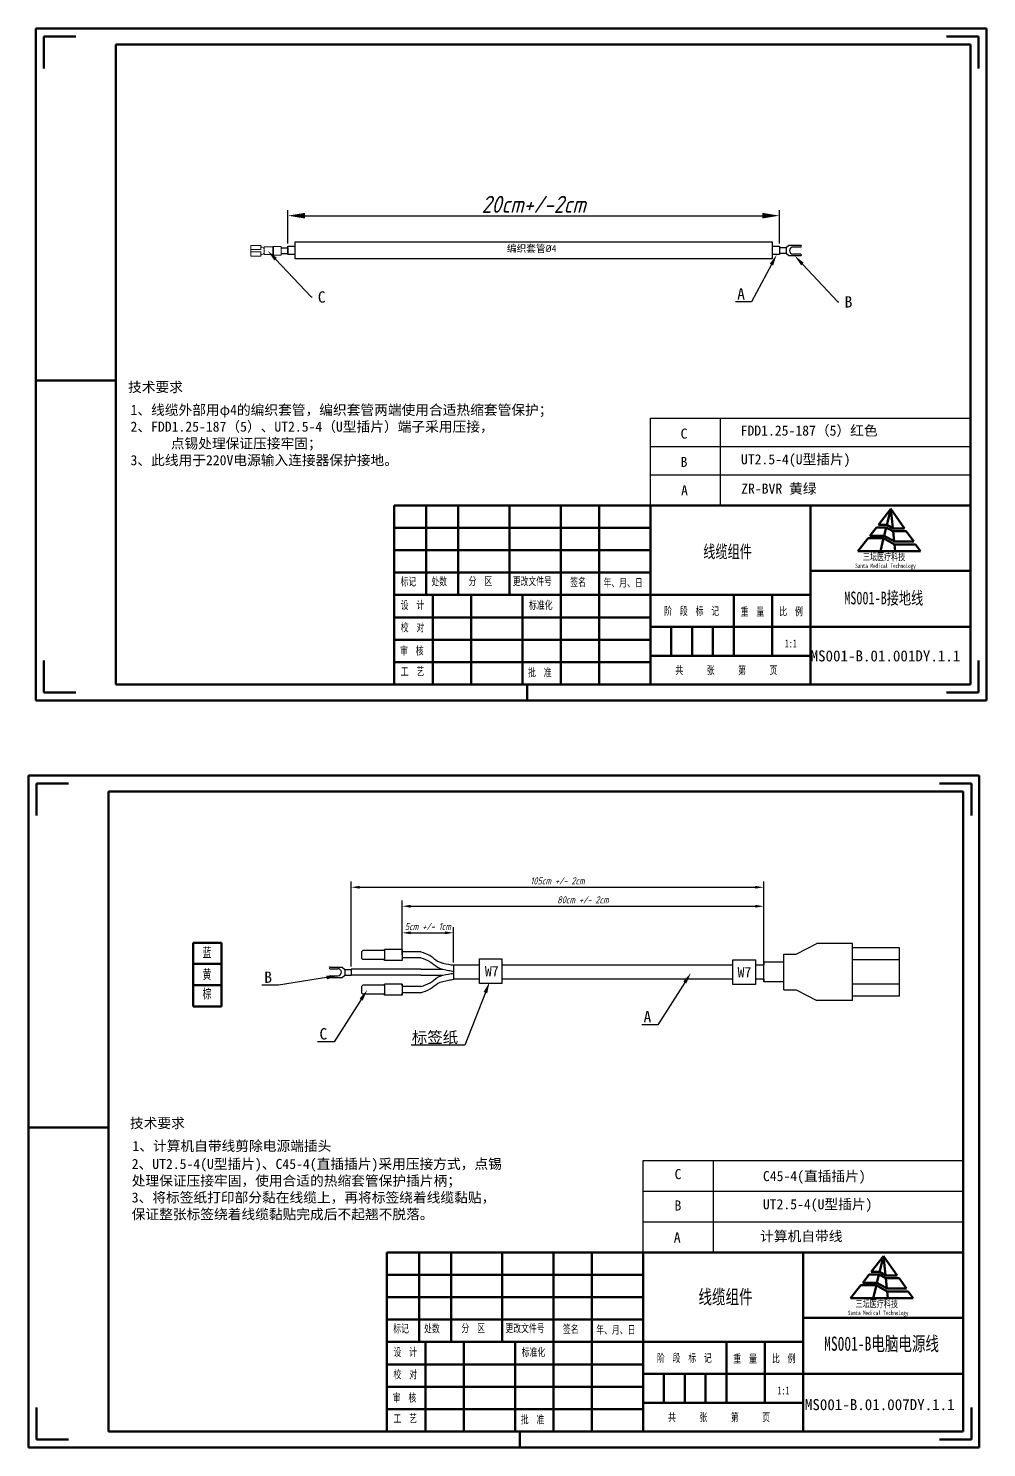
# Model space of a CAD drawing. Header units: millimetres. Extents: x 15931 to 18096, y 1463 to 3040.
# Drawn here: x 15939 to 16277, y 2539 to 3040 of the extents above; entities that cross this region are included whole.
import ezdxf
from ezdxf import colors
from ezdxf.entities.mleader import LeaderData, LeaderLine
from ezdxf.enums import TextEntityAlignment as Align
from ezdxf.math import Vec2, Vec3

# ---------------------------------------------------------------- set-up
doc = ezdxf.new("R2010")
doc.units = ezdxf.units.MM
doc.layers.add('6文字层', color=3, linetype='Continuous')
doc.layers.add('dim', color=82, linetype='Continuous', lineweight=9)
doc.layers.add('总内框线', color=7, linetype='Continuous', lineweight=50)
doc.styles.add('GB', font='gbeitc.shx', dxfattribs={"bigfont": 'gbcbig.shx'})
doc.styles.add('SLDTEXTSTYLE1', font='TXT', dxfattribs={"width": 0.7})
doc.styles.get("Standard").update_dxf_attribs({"font": 'simfang.ttf'})
doc.styles.add('TXT08', font='txt.shx', dxfattribs={"width": 0.8, "bigfont": 'gbcbig.shx'})
doc.dimstyles.new('GB', dxfattribs={"dimtxt": 2.5, "dimasz": 3, "dimexe": 2, "dimexo": 1, "dimgap": 1, "dimtad": 1, "dimtoh": 1, "dimdsep": 46, "dimtxsty": 'GB', "dimcen": 2.5, "dimclrd": 1, "dimclre": 3, "dimclrt": 6, "dimadec": 0, "dimazin": 0, "dimtfac": 1, "dimtmove": 0, "dimatfit": 3, "dimfxl": 4, "dimarcsym": 0})

# ---------------------------------------------------------------- blocks, each defined once
blk = doc.blocks.new('*D329')
at = {"layer": '6文字层', "color": 3, "lineweight": -2, "transparency": 16777216}
for p, q in [((16030.59, 2964.02), (16030.59, 2975.82)), ((16204.08, 2964.02), (16204.08, 2975.82))]:
    blk.add_line(p, q, dxfattribs=at)
at = {"layer": '6文字层', "color": 1, "lineweight": -2, "transparency": 16777216}
blk.add_line((16036.59, 2973.82), (16198.08, 2973.82), dxfattribs=at)
at = {"layer": '6文字层', "color": 1, "transparency": 16777216}
for points in [[(16036.59, 2974.82), (16036.59, 2972.82), (16030.59, 2973.82)], [(16198.08, 2974.82), (16198.08, 2972.82), (16204.08, 2973.82)]]:
    blk.add_solid(points, dxfattribs=at)
at = {"layer": 'Defpoints', "color": 0, "transparency": 16777216}
for p in [(16204.08, 2973.82), (16030.59, 2963.02), (16204.08, 2963.02)]:
    blk.add_point(p, dxfattribs=at)
at = {"layer": '6文字层', "color": 6, "transparency": 16777216, "insert": (16117.34, 2977.82), "char_height": 6, "attachment_point": 5, "style": 'GB'}
blk.add_mtext('20cm+/-2cm', dxfattribs=at)
blk = doc.blocks.new('*D348')
at = {"color": 3, "lineweight": -2, "transparency": 16777216}
for p, q in [((16070.86, 2714.89), (16070.86, 2722.58)), ((16089.06, 2710.15), (16089.06, 2722.58))]:
    blk.add_line(p, q, dxfattribs=at)
at = {"color": 1, "lineweight": -2, "transparency": 16777216}
blk.add_line((16073.86, 2720.58), (16086.06, 2720.58), dxfattribs=at)
at = {"color": 1, "transparency": 16777216}
for points in [[(16073.86, 2721.08), (16073.86, 2720.08), (16070.86, 2720.58)], [(16086.06, 2721.08), (16086.06, 2720.08), (16089.06, 2720.58)]]:
    blk.add_solid(points, dxfattribs=at)
at = {"layer": 'Defpoints', "color": 0, "transparency": 16777216}
for p in [(16089.06, 2720.58), (16070.86, 2713.89), (16089.06, 2709.15)]:
    blk.add_point(p, dxfattribs=at)
at = {"color": 6, "transparency": 16777216, "insert": (16079.96, 2722.83), "char_height": 2.5, "attachment_point": 5, "style": 'GB'}
blk.add_mtext('5cm +/- 1cm', dxfattribs=at)
blk = doc.blocks.new('*D347')
at = {"color": 3, "lineweight": -2, "transparency": 16777216}
for p, q in [((16070.86, 2712.73), (16070.86, 2731.96)), ((16198.57, 2710.15), (16198.57, 2731.96))]:
    blk.add_line(p, q, dxfattribs=at)
at = {"color": 1, "lineweight": -2, "transparency": 16777216}
blk.add_line((16073.86, 2729.96), (16195.57, 2729.96), dxfattribs=at)
at = {"color": 1, "transparency": 16777216}
for points in [[(16073.86, 2730.46), (16073.86, 2729.46), (16070.86, 2729.96)], [(16195.57, 2730.46), (16195.57, 2729.46), (16198.57, 2729.96)]]:
    blk.add_solid(points, dxfattribs=at)
at = {"layer": 'Defpoints', "color": 0, "transparency": 16777216}
for p in [(16198.57, 2729.96), (16070.86, 2711.73), (16198.57, 2709.15)]:
    blk.add_point(p, dxfattribs=at)
at = {"color": 6, "transparency": 16777216, "insert": (16134.71, 2732.21), "char_height": 2.5, "attachment_point": 5, "style": 'GB'}
blk.add_mtext('80cm +/- 2cm', dxfattribs=at)
blk = doc.blocks.new('*D436')
at = {"color": 3, "lineweight": -2, "transparency": 16777216}
for p, q in [((16052.9, 2708.73), (16052.9, 2738.66)), ((16198.57, 2710.24), (16198.57, 2738.66))]:
    blk.add_line(p, q, dxfattribs=at)
at = {"color": 1, "lineweight": -2, "transparency": 16777216}
blk.add_line((16055.9, 2736.66), (16195.57, 2736.66), dxfattribs=at)
at = {"color": 1, "transparency": 16777216}
for points in [[(16055.9, 2737.16), (16055.9, 2736.16), (16052.9, 2736.66)], [(16195.57, 2737.16), (16195.57, 2736.16), (16198.57, 2736.66)]]:
    blk.add_solid(points, dxfattribs=at)
at = {"layer": 'Defpoints', "color": 0, "transparency": 16777216}
for p in [(16198.57, 2736.66), (16052.9, 2707.73), (16198.57, 2709.24)]:
    blk.add_point(p, dxfattribs=at)
at = {"color": 6, "transparency": 16777216, "insert": (16125.74, 2738.91), "char_height": 2.5, "attachment_point": 5, "style": 'GB'}
blk.add_mtext('105cm +/- 2cm', dxfattribs=at)

msp = doc.modelspace()

# ---------------------------------------------------------------- linework, layer by layer
for p, q in [((16158.548, 3034.303), (16271.583, 3034.303)), ((16028.239, 2962.491), (16030.519, 2962.491)), ((16030.519, 2962.491), (16030.519, 2960.49)), ((16030.519, 2962.085), (16030.587, 2960.993)), ((16204.152, 2962.085), (16204.085, 2960.993)), ((16206.433, 2962.491), (16204.152, 2962.491)), ((16204.152, 2962.491), (16204.152, 2960.49)), ((16207.355, 2963.328), (16206.433, 2962.491)), ((16206.433, 2962.491), (16206.433, 2960.49)), ((16211.615, 2963.328), (16207.355, 2963.328)), ((16211.615, 2962.749), (16208.875, 2962.749)), ((16028.239, 2960.49), (16030.519, 2960.49)), ((16206.433, 2960.49), (16204.152, 2960.49)), ((16207.355, 2959.654), (16206.433, 2960.49)), ((16211.615, 2959.654), (16207.355, 2959.654)), ((16211.615, 2960.233), (16208.875, 2960.233)), ((16158.548, 2902.36), (16271.627, 2902.36)), ((16158.548, 2892.36), (16158.548, 2902.36)), ((16183.346, 2892.36), (16183.346, 2902.36)), ((16158.548, 2871.532), (16158.548, 2892.36)), ((16158.548, 2892.36), (16271.627, 2892.36)), ((16158.548, 2882.36), (16158.548, 2892.36)), ((16158.548, 2892.36), (16271.627, 2892.36)), ((16183.346, 2871.532), (16183.346, 2892.36)), ((16183.346, 2882.36), (16183.346, 2892.36)), ((16158.548, 2882.36), (16271.627, 2882.36)), ((16210.051, 2713.036), (16217.297, 2716.851)), ((16229.865, 2716.851), (16217.297, 2716.851)), ((16229.865, 2696.627), (16229.865, 2716.851)), ((16057.002, 2714.333), (16056.509, 2713.84)), ((16056.509, 2713.84), (16056.509, 2711.604)), ((16056.509, 2711.604), (16057.002, 2711.111)), ((16064.669, 2714.333), (16057.002, 2714.333)), ((16070.859, 2714.655), (16064.669, 2714.655)), ((16064.669, 2714.655), (16064.669, 2710.79)), ((16064.669, 2714.655), (16064.669, 2710.79)), ((16064.669, 2714.333), (16064.669, 2714.655)), ((16070.859, 2714.655), (16070.859, 2710.79)), ((16077.445, 2713.888), (16070.859, 2713.888)), ((16077.445, 2711.727), (16070.859, 2711.727)), ((16205.593, 2700.442), (16205.593, 2713.036)), ((16205.593, 2713.036), (16210.051, 2713.036)), ((16229.865, 2698.171), (16229.865, 2715.307)), ((16246.442, 2715.307), (16229.865, 2715.307)), ((16246.442, 2698.171), (16246.442, 2715.307)), ((16246.442, 2706.739), (16246.442, 2715.307)), ((16045.439, 2708.489), (16049.7, 2708.489)), ((16045.439, 2707.91), (16048.179, 2707.91)), ((16049.7, 2708.489), (16050.622, 2707.653)), ((16050.622, 2707.653), (16050.622, 2705.652)), ((16050.622, 2707.653), (16052.902, 2707.653)), ((16077.445, 2707.733), (16052.902, 2707.733)), ((16052.902, 2707.733), (16052.902, 2705.572)), ((16052.902, 2707.733), (16052.902, 2705.572)), ((16052.902, 2707.733), (16052.902, 2705.572)), ((16052.902, 2707.653), (16052.902, 2705.652)), ((16064.669, 2711.111), (16057.002, 2711.111)), ((16064.669, 2710.79), (16064.669, 2711.111)), ((16070.859, 2710.79), (16064.669, 2710.79)), ((16077.445, 2707.733), (16085.273, 2707.733)), ((16098.206, 2709.149), (16089.055, 2709.149)), ((16089.055, 2709.149), (16089.055, 2704.155)), ((16089.055, 2708.077), (16089.055, 2705.227)), ((16113.617, 2709.149), (16106.141, 2709.149)), ((16187.678, 2709.149), (16113.617, 2709.149)), ((16198.569, 2709.149), (16195.612, 2709.149)), ((16205.593, 2710.243), (16198.569, 2710.243)), ((16198.569, 2703.235), (16198.569, 2710.243)), ((16198.569, 2710.243), (16198.569, 2709.236)), ((16205.593, 2703.235), (16205.593, 2710.243)), ((16246.442, 2711.023), (16229.865, 2711.023)), ((16246.442, 2698.171), (16246.442, 2706.739)), ((16045.439, 2705.394), (16048.179, 2705.394)), ((16045.439, 2704.815), (16049.7, 2704.815)), ((16049.7, 2704.815), (16050.622, 2705.652)), ((16050.622, 2705.652), (16052.902, 2705.652)), ((16077.445, 2705.572), (16052.902, 2705.572)), ((16057.002, 2702.108), (16056.509, 2701.615)), ((16056.509, 2701.615), (16056.509, 2699.379)), ((16064.669, 2702.108), (16057.002, 2702.108)), ((16070.859, 2702.43), (16064.669, 2702.43)), ((16064.669, 2702.429), (16064.669, 2698.564)), ((16064.669, 2702.429), (16064.669, 2698.564)), ((16064.669, 2702.108), (16064.669, 2702.429)), ((16070.859, 2702.43), (16070.859, 2698.564)), ((16070.859, 2701.823), (16070.859, 2702.43)), ((16077.445, 2701.577), (16070.859, 2701.577)), ((16070.859, 2701.577), (16070.859, 2699.416)), ((16070.859, 2701.577), (16070.859, 2699.416)), ((16070.859, 2701.577), (16070.859, 2699.416)), ((16070.859, 2701.497), (16070.859, 2699.496)), ((16077.445, 2705.572), (16085.273, 2705.572)), ((16098.206, 2704.155), (16089.055, 2704.155)), ((16111.68, 2704.155), (16106.141, 2704.155)), ((16187.678, 2704.155), (16111.68, 2704.155)), ((16198.569, 2704.155), (16195.612, 2704.155)), ((16198.569, 2704.242), (16198.569, 2703.235)), ((16205.593, 2703.235), (16198.569, 2703.235)), ((16198.569, 2703.235), (16198.569, 2703.235)), ((16246.442, 2702.455), (16229.865, 2702.455)), ((16056.509, 2699.379), (16057.002, 2698.886)), ((16064.669, 2698.886), (16057.002, 2698.886)), ((16064.669, 2698.564), (16064.669, 2698.886)), ((16070.859, 2698.564), (16064.669, 2698.564)), ((16070.859, 2701.059), (16070.859, 2699.935)), ((16077.445, 2699.416), (16070.859, 2699.416)), ((16070.859, 2698.564), (16070.859, 2699.171)), ((16205.593, 2700.442), (16210.051, 2700.442)), ((16210.051, 2700.442), (16217.297, 2696.627)), ((16229.865, 2696.627), (16217.297, 2696.627)), ((16246.442, 2698.171), (16229.865, 2698.171)), ((16155.972, 2607.741), (16155.972, 2640.226)), ((16155.972, 2640.226), (16269.051, 2640.226)), ((16180.771, 2607.741), (16180.771, 2640.226)), ((16155.972, 2629.396), (16269.051, 2629.396)), ((16155.972, 2618.569), (16269.051, 2618.569))]:
    msp.add_line(p, q)
at = {"linetype": 'Continuous', "lineweight": 15}
for p, q in [((16021.039, 2963.29), (16017.439, 2963.29)), ((16017.439, 2961.83), (16017.439, 2963.29)), ((16021.039, 2961.83), (16021.039, 2963.29)), ((16021.039, 2962.913), (16021.357, 2962.754)), ((16021.357, 2962.754), (16021.039, 2962.754)), ((16021.357, 2962.754), (16021.907, 2962.479)), ((16025.239, 2962.763), (16022.239, 2962.763)), ((16022.239, 2960.063), (16022.239, 2962.763)), ((16025.239, 2960.058), (16025.239, 2962.769)), ((16025.401, 2962.956), (16025.256, 2962.811)), ((16025.256, 2962.811), (16025.256, 2960.016)), ((16025.401, 2959.871), (16025.401, 2962.956)), ((16028.239, 2962.973), (16025.444, 2962.973)), ((16025.444, 2962.973), (16025.444, 2959.853)), ((16028.239, 2962.973), (16028.239, 2959.853)), ((16017.439, 2961.83), (16021.039, 2961.83)), ((16017.439, 2960.997), (16017.439, 2961.83)), ((16021.039, 2960.997), (16017.439, 2960.997)), ((16017.439, 2959.537), (16017.439, 2960.997)), ((16017.439, 2959.537), (16021.039, 2959.537)), ((16021.039, 2959.537), (16021.039, 2960.997)), ((16021.357, 2960.073), (16021.039, 2959.913)), ((16021.039, 2960.073), (16021.357, 2960.073)), ((16021.907, 2960.348), (16021.357, 2960.073)), ((16022.239, 2960.063), (16025.239, 2960.063)), ((16025.256, 2960.016), (16025.401, 2959.871)), ((16025.444, 2959.853), (16028.239, 2959.853))]:
    msp.add_line(p, q, dxfattribs=at)
at = {"color": 3, "lineweight": 60}
for p, q in [((16007.11, 2717.093), (15997.077, 2717.093)), ((15997.077, 2694.593), (15997.077, 2717.093)), ((16007.11, 2694.593), (16007.11, 2717.093)), ((16007.11, 2709.593), (15997.077, 2709.593)), ((16007.11, 2702.093), (15997.077, 2702.093)), ((16007.11, 2694.593), (15997.077, 2694.593))]:
    msp.add_line(p, q, dxfattribs=at)
for points in [[(16033.072, 2960.06), (16030.587, 2960.06), (16030.587, 2963.019), (16033.072, 2963.019)], [(16201.561, 2963.019), (16204.085, 2963.019), (16204.085, 2960.06), (16201.561, 2960.06)]]:
    msp.add_lwpolyline(points)
for points in [[(16033.072, 2964.552), (16201.561, 2964.552), (16201.561, 2958.576), (16033.072, 2958.576)], [(16098.206, 2711.443), (16106.141, 2711.443), (16106.141, 2702.701), (16098.206, 2702.701)], [(16187.678, 2711.091), (16195.612, 2711.091), (16195.612, 2702.348), (16187.678, 2702.348)]]:
    msp.add_lwpolyline(points, close=True)
at = {"linetype": 'Continuous', "lineweight": 15}
for centre, radius, start, end in [((16021.639, 2961.943), 0.6, 0, 63.43495), ((16025.299, 2962.769), 0.06, 135, 180), ((16025.444, 2962.913), 0.06, 90, 135), ((16021.639, 2960.884), 0.6, 296.56505, 0), ((16025.299, 2960.058), 0.06, 180, 225), ((16025.444, 2959.913), 0.06, 225, 270)]:
    msp.add_arc(centre, radius, start, end, dxfattribs=at)
for centre, radius, start, end in [((16208.875, 2961.491), 1.258, 90, 270), ((16211.615, 2963.038), 0.29, 270, 90), ((16211.615, 2959.943), 0.29, 270, 90), ((16045.439, 2708.2), 0.29, 90, 270), ((16048.179, 2706.652), 1.258, 270, 90), ((16045.439, 2705.105), 0.29, 90, 270)]:
    msp.add_arc(centre, radius, start, end)
at = {"start_tangent": (1, 0)}
for points in [[(16077.445, 2713.888), (16080.793, 2712.526), (16083.426, 2710.606), (16087.29, 2709.463), (16089.055, 2709.149)], [(16077.445, 2711.727), (16080.793, 2710.365), (16083.426, 2708.445), (16087.29, 2707.302), (16089.055, 2706.988)], [(16077.445, 2701.577), (16080.793, 2702.939), (16083.426, 2704.859), (16087.29, 2706.003), (16089.055, 2706.316)], [(16077.445, 2699.416), (16080.793, 2700.779), (16083.426, 2702.698), (16087.29, 2703.842), (16089.055, 2704.155)]]:
    msp.add_spline(points, degree=3, dxfattribs=at)
at = {"layer": '总内框线', "color": 4}
for p, q in [((15941.521, 3039.954), (16277.235, 3039.954)), ((15941.521, 2802.581), (15941.521, 3039.954)), ((16277.235, 3039.954), (16277.235, 2802.581)), ((16277.235, 2802.581), (15941.521, 2802.581)), ((15938.945, 2776.163), (16274.659, 2776.163)), ((15938.945, 2538.79), (15938.945, 2776.163)), ((16274.659, 2776.163), (16274.659, 2538.79)), ((16274.659, 2538.79), (15938.945, 2538.79))]:
    msp.add_line(p, q, dxfattribs=at)
at = {"layer": '总内框线'}
for p, q in [((15944.347, 3037.129), (15955.65, 3037.129)), ((15944.347, 3037.129), (15944.347, 3025.825)), ((16274.424, 3037.135), (16263.121, 3037.135)), ((16274.424, 3037.135), (16274.424, 3025.831)), ((15969.779, 3034.303), (16271.583, 3034.303)), ((15969.779, 2808.233), (15969.779, 3034.303)), ((16271.583, 3034.303), (16271.583, 2808.233)), ((15941.521, 2915.616), (15969.779, 2915.616)), ((16068.12, 2871.532), (16271.583, 2871.532)), ((16068.12, 2808.233), (16068.12, 2871.532)), ((16079.423, 2871.532), (16079.423, 2839.883)), ((16090.727, 2871.532), (16090.727, 2839.883)), ((16108.812, 2871.532), (16108.812, 2839.883)), ((16126.898, 2871.532), (16126.898, 2839.883)), ((16140.462, 2871.532), (16140.462, 2808.233)), ((16158.548, 2871.532), (16158.548, 2808.233)), ((16215.065, 2808.233), (16215.065, 2871.532)), ((16271.583, 2871.532), (16271.583, 2808.233)), ((16068.12, 2863.62), (16158.548, 2863.62)), ((16068.12, 2855.707), (16158.548, 2855.707)), ((16068.12, 2847.795), (16158.548, 2847.795)), ((16215.065, 2848.36), (16271.583, 2848.36)), ((16068.12, 2839.883), (16215.065, 2839.883)), ((16081.684, 2839.883), (16081.684, 2808.233)), ((16095.248, 2839.883), (16095.248, 2808.233)), ((16113.334, 2839.883), (16113.334, 2808.233)), ((16126.898, 2839.883), (16126.898, 2808.233)), ((16187.937, 2818.406), (16187.937, 2839.883)), ((16201.501, 2818.406), (16201.501, 2839.883)), ((16068.12, 2831.97), (16158.548, 2831.97)), ((16158.548, 2828.579), (16215.065, 2828.579)), ((16165.895, 2828.579), (16165.895, 2818.406)), ((16173.242, 2828.579), (16173.242, 2818.406)), ((16180.59, 2828.579), (16180.59, 2818.406)), ((16215.065, 2828.579), (16271.583, 2828.579)), ((16068.12, 2824.058), (16158.548, 2824.058)), ((15944.347, 2805.407), (15944.347, 2816.71)), ((16158.548, 2818.406), (16215.065, 2818.406)), ((16274.424, 2805.401), (16274.424, 2816.704)), ((16068.12, 2816.145), (16158.548, 2816.145)), ((16271.583, 2808.233), (15969.779, 2808.233)), ((16271.583, 2808.233), (16068.12, 2808.233)), ((16115.029, 2808.233), (16115.029, 2802.581)), ((15944.347, 2805.407), (15955.65, 2805.407)), ((16274.424, 2805.401), (16263.121, 2805.401)), ((15941.771, 2773.337), (15953.074, 2773.337)), ((15941.771, 2773.337), (15941.771, 2762.034)), ((16271.848, 2773.343), (16260.545, 2773.343)), ((16271.848, 2773.343), (16271.848, 2762.04)), ((15967.204, 2770.511), (16269.007, 2770.511)), ((15967.204, 2544.441), (15967.204, 2770.511)), ((16269.007, 2770.511), (16269.007, 2544.441)), ((15938.945, 2651.825), (15967.204, 2651.825)), ((16065.544, 2607.741), (16269.007, 2607.741)), ((16065.544, 2544.441), (16065.544, 2607.741)), ((16076.848, 2607.741), (16076.848, 2576.091)), ((16088.151, 2607.741), (16088.151, 2576.091)), ((16106.237, 2607.741), (16106.237, 2576.091)), ((16124.322, 2607.741), (16124.322, 2576.091)), ((16137.887, 2607.741), (16137.887, 2544.441)), ((16155.972, 2607.741), (16155.972, 2544.441)), ((16212.49, 2544.441), (16212.49, 2607.741)), ((16269.007, 2607.741), (16269.007, 2544.441)), ((16065.544, 2599.829), (16155.972, 2599.829)), ((16065.544, 2591.916), (16155.972, 2591.916)), ((16065.544, 2584.004), (16155.972, 2584.004)), ((16212.49, 2584.569), (16269.007, 2584.569)), ((16065.544, 2576.091), (16212.49, 2576.091)), ((16079.108, 2576.091), (16079.108, 2544.441)), ((16092.673, 2576.091), (16092.673, 2544.441)), ((16110.758, 2576.091), (16110.758, 2544.441)), ((16124.322, 2576.091), (16124.322, 2544.441)), ((16185.361, 2554.615), (16185.361, 2576.091)), ((16198.926, 2554.615), (16198.926, 2576.091)), ((16065.544, 2568.179), (16155.972, 2568.179)), ((16155.972, 2564.788), (16212.49, 2564.788)), ((16163.319, 2564.788), (16163.319, 2554.615)), ((16170.667, 2564.788), (16170.667, 2554.615)), ((16178.014, 2564.788), (16178.014, 2554.615)), ((16212.49, 2564.788), (16269.007, 2564.788)), ((16065.544, 2560.266), (16155.972, 2560.266)), ((15941.771, 2541.615), (15941.771, 2552.919)), ((16065.544, 2552.354), (16155.972, 2552.354)), ((16155.972, 2554.615), (16212.49, 2554.615)), ((16271.848, 2541.609), (16271.848, 2552.913)), ((15941.771, 2541.615), (15953.074, 2541.615)), ((16269.007, 2544.441), (15967.204, 2544.441)), ((16269.007, 2544.441), (16065.544, 2544.441)), ((16112.454, 2544.441), (16112.454, 2538.79)), ((16271.848, 2541.609), (16260.545, 2541.609))]:
    msp.add_line(p, q, dxfattribs=at)
at = {"layer": '总内框线', "color": 1}
for p, q in [((16243.438, 2870.244), (16239.042, 2864.607)), ((16243.438, 2870.244), (16242.031, 2864.581)), ((16248.249, 2863.367), (16243.438, 2870.244)), ((16243.438, 2870.244), (16244.117, 2863.445)), ((16238.329, 2863.693), (16236.066, 2860.791)), ((16238.329, 2863.693), (16241.769, 2863.693)), ((16239.042, 2864.607), (16241.984, 2864.607)), ((16241.806, 2863.674), (16241.089, 2860.787)), ((16241.769, 2863.693), (16244.175, 2862.449)), ((16241.984, 2864.607), (16244.261, 2863.367)), ((16244.175, 2862.449), (16248.891, 2862.449)), ((16244.216, 2862.449), (16244.582, 2858.792)), ((16244.261, 2863.367), (16248.249, 2863.367)), ((16251.5, 2858.721), (16248.891, 2862.449)), ((16235.42, 2859.962), (16231.81, 2855.332)), ((16235.42, 2859.962), (16240.856, 2859.962)), ((16236.066, 2860.791), (16241.081, 2860.791)), ((16240.88, 2859.948), (16239.734, 2855.332)), ((16240.856, 2859.962), (16244.659, 2857.759)), ((16241.081, 2860.791), (16244.707, 2858.721)), ((16244.659, 2857.759), (16252.172, 2857.759)), ((16244.685, 2857.759), (16244.927, 2855.332)), ((16244.707, 2858.721), (16251.5, 2858.721)), ((16253.87, 2855.332), (16252.172, 2857.759)), ((16231.81, 2855.332), (16253.87, 2855.332)), ((16240.862, 2606.453), (16236.466, 2600.815)), ((16240.862, 2606.453), (16239.455, 2600.789)), ((16245.673, 2599.575), (16240.862, 2606.453)), ((16240.862, 2606.453), (16241.541, 2599.654)), ((16232.845, 2596.171), (16229.234, 2591.541)), ((16232.845, 2596.171), (16238.28, 2596.171)), ((16235.753, 2599.901), (16233.491, 2597)), ((16233.491, 2597), (16238.506, 2597)), ((16235.753, 2599.901), (16239.194, 2599.901)), ((16236.466, 2600.815), (16239.408, 2600.815)), ((16238.305, 2596.157), (16237.158, 2591.541)), ((16238.28, 2596.171), (16242.083, 2593.968)), ((16238.506, 2597), (16242.131, 2594.929)), ((16239.23, 2599.883), (16238.513, 2596.996)), ((16239.194, 2599.901), (16241.6, 2598.657)), ((16239.408, 2600.815), (16241.686, 2599.575)), ((16241.6, 2598.657), (16246.316, 2598.657)), ((16241.641, 2598.657), (16242.006, 2595.001)), ((16241.686, 2599.575), (16245.673, 2599.575)), ((16248.924, 2594.929), (16246.316, 2598.657)), ((16229.234, 2591.541), (16251.294, 2591.541)), ((16242.083, 2593.968), (16249.596, 2593.968)), ((16242.109, 2593.968), (16242.351, 2591.541)), ((16242.131, 2594.929), (16248.924, 2594.929)), ((16251.294, 2591.541), (16249.596, 2593.968))]:
    msp.add_line(p, q, dxfattribs=at)

# ---------------------------------------------------------------- texts
at = {"layer": 'dim', "color": 6, "style": 'TXT08', "width": 0.8}
for s, p in [('蓝', (16001.987, 2713.69)), ('黄', (16001.987, 2705.979)), ('棕', (16001.987, 2699.157))]:
    msp.add_text(s, height=3.853, dxfattribs=at).set_placement(p, align=Align.MIDDLE)
at = {"layer": '总内框线', "color": 6, "attachment_point": 1}
for s, insert, char_height, width, style in [('{\\fSimSun|b0|i0|c134|p2;编织套管\\fISOCPEUR|b0|i0|c0|p34;%%C\\fSimSun|b0|i0|c134|p2;4}', (16107.881, 2963.471), 2.5, 47.30749, 'GB'), ('{\\fSimSun|b0|i0|c134|p2;技术要求}', (15974.133, 2915.077), 3.55114, 132.12967, 'GB'), ('{\\fSimSun|b0|i0|c134|p54;1、线缆外部用φ4的编织套管，编织套管两端使用合适热缩套管保护；\\P2、FDD1.25-187（5）、UT2.5-4（U型插片）端子采用压接，^I点锡处理保证压接牢固；\\P3、此线用于220V电源输入连接器保护接地。}', (15975.003, 2907.016), 3.55114, 142.58822, 'GB'), ('{\\fSimSun|b0|i0|c134|p54;C}', (16169.193, 2898.652), 3.55114, 8.0267, 'GB'), ('{\\fSimSun|b0|i0|c134|p54;FDD1.25-187（5）红色}', (16190.389, 2899.714), 3.55114, 58.44872, 'GB'), ('{\\fSimSun|b0|i0|c134|p54;B}', (16169.193, 2888.652), 3.55114, 8.0267, 'GB'), ('{\\fSimSun|b0|i0|c134|p2;UT2.5-4(U型插片)}', (16190.508, 2889.555), 3.55114, 47.30749, 'GB'), ('{\\fSimSun|b0|i0|c134|p2;A}', (16169.372, 2878.558), 3.55114, 8.0267, 'GB'), ('{\\fSimSun|b0|i0|c134|p2;ZR-BVR 黄绿}', (16190.588, 2879.213), 3.55114, 47.30749, 'GB'), ('{\\fSimSun|b0|i0|c134|p2;线缆组件}', (16177.186, 2857.461), 4.5, 94.62992, 'SLDTEXTSTYLE1'), ('{\\fSimSun|b0|i0|c134|p2;标记}', (16070.33, 2846.032), 2.82588, 105.14436, 'SLDTEXTSTYLE1'), ('{\\fSimSun|b0|i0|c134|p2;处数}', (16081.205, 2846.049), 2.82588, 105.14436, 'SLDTEXTSTYLE1'), ('{\\fSimSun|b0|i0|c134|p2;分\u3000区}', (16094.386, 2846.189), 2.82588, 105.14436, 'SLDTEXTSTYLE1'), ('{\\fSimSun|b0|i0|c134|p2;更改文件号}', (16109.911, 2846.128), 2.82588, 105.14436, 'SLDTEXTSTYLE1'), ('{\\fSimSun|b0|i0|c134|p2;签名}', (16130.239, 2845.836), 2.82588, 105.14436, 'SLDTEXTSTYLE1'), ('{\\fSimSun|b0|i0|c134|p2;年、月、日}', (16141.989, 2845.617), 2.82588, 105.14436, 'SLDTEXTSTYLE1'), ('{\\fSimSun|b0|i0|c134|p54;MS001-B接地线}', (16226.972, 2841.064), 4.5, 94.62992, 'SLDTEXTSTYLE1'), ('{\\fSimSun|b0|i0|c134|p2;设\u3000计}', (16070.397, 2837.735), 2.82588, 105.14436, 'SLDTEXTSTYLE1'), ('{\\fSimSun|b0|i0|c134|p2;标准化}', (16115.694, 2837.718), 2.82588, 105.14436, 'SLDTEXTSTYLE1'), ('{\\fSimSun|b0|i0|c134|p2;阶\u3000段\u3000标\u3000记}', (16163.413, 2835.647), 2.82588, 105.14436, 'SLDTEXTSTYLE1'), ('{\\fSimSun|b0|i0|c134|p2;重\u3000量}', (16190.409, 2835.388), 2.82588, 105.14436, 'SLDTEXTSTYLE1'), ('{\\fSimSun|b0|i0|c134|p2;比\u3000例}', (16204.032, 2835.467), 2.82588, 105.14436, 'SLDTEXTSTYLE1'), ('{\\fSimSun|b0|i0|c134|p2;校  对}', (16070.397, 2829.822), 2.82588, 105.14436, 'SLDTEXTSTYLE1'), ('{\\fSimSun|b0|i0|c134|p2;审\u3000核}', (16070.166, 2821.606), 2.82588, 105.14436, 'SLDTEXTSTYLE1'), ('{\\fSimSun|b0|i0|c134|p2;1:1}', (16205.994, 2824.163), 2.82588, 105.14436, 'SLDTEXTSTYLE1'), ('{\\fSimSun|b0|i0|c134|p54;\\W1;MS001-B.01.001DY.1.1}', (16215.091, 2820.303), 3.88422, 60.21792, 'SLDTEXTSTYLE1'), ('{\\fSimSun|b0|i0|c134|p2;工\u3000艺}', (16070.397, 2814.275), 2.82588, 105.14436, 'SLDTEXTSTYLE1'), ('{\\fSimSun|b0|i0|c134|p2;批\u3000准}', (16115.348, 2813.915), 2.82588, 105.14436, 'SLDTEXTSTYLE1'), ('{\\fSimSun|b0|i0|c134|p2;共\u3000\u3000\u3000张\u3000\u3000\u3000第\u3000\u3000\u3000页}', (16167.361, 2814.707), 2.82588, 105.14436, 'SLDTEXTSTYLE1'), ('{\\fSimSun|b0|i0|c134|p54;W7}', (16100.112, 2708.807), 3.55114, 8.0267, 'GB'), ('{\\fSimSun|b0|i0|c134|p54;W7}', (16189.316, 2708.454), 3.55114, 8.0267, 'GB'), ('{\\fSimSun|b0|i0|c134|p2;技术要求}', (15974.8, 2655.161), 3.55114, 132.12967, 'GB'), ('{\\fSimSun|b0|i0|c134|p2;1、计算机自带线剪除电源端插头}', (15975.669, 2647.099), 3.55114, 132.12967, 'GB'), ('{\\fSimSun|b0|i0|c134|p2;2、UT2.5-4(U型插片)、C45-4(直插插片)采用压接方式，点锡处理保证压接牢固，\\fSimSun|b0|i0|c134|p54;使用合适的热缩套管保护插片柄；\\P\\fSimSun|b0|i0|c134|p2;3、将标签纸打印部分黏在线缆上，再将标签绕着线缆黏贴，保证整张标签绕着线缆黏贴完成后不起翘不脱落。}', (15975.417, 2640.74), 3.551136, 132.12967, 'GB'), ('{\\fSimSun|b0|i0|c134|p2;C}', (16167.081, 2637.152), 3.55114, 8.0267, 'GB'), ('{\\fSimSun|b0|i0|c134|p2;C45-4(直插插片)}', (16198.266, 2636.44), 3.55114, 47.30749, 'GB'), ('{\\fSimSun|b0|i0|c134|p2;UT2.5-4(U型插片)}', (16198.239, 2626.511), 3.55114, 47.30749, 'GB'), ('{\\fSimSun|b0|i0|c134|p2;B}', (16167.054, 2626.067), 3.55114, 8.0267, 'GB'), ('{\\fSimSun|b0|i0|c134|p2;A}', (16166.796, 2614.766), 3.55114, 8.0267, 'GB'), ('{\\fSimSun|b0|i0|c134|p2;计算机自带线}', (16197.275, 2615.25), 3.55114, 76.09431, 'GB'), ('{\\fSimSun|b0|i0|c134|p2;线缆组件}', (16175.517, 2594.516), 5, 94.62992, 'SLDTEXTSTYLE1'), ('{\\fSimSun|b0|i0|c134|p2;标记}', (16067.754, 2582.241), 2.82588, 105.14436, 'SLDTEXTSTYLE1'), ('{\\fSimSun|b0|i0|c134|p2;处数}', (16078.629, 2582.258), 2.82588, 105.14436, 'SLDTEXTSTYLE1'), ('{\\fSimSun|b0|i0|c134|p2;分\u3000区}', (16091.81, 2582.398), 2.82588, 105.14436, 'SLDTEXTSTYLE1'), ('{\\fSimSun|b0|i0|c134|p2;更改文件号}', (16107.335, 2582.336), 2.82588, 105.14436, 'SLDTEXTSTYLE1'), ('{\\fSimSun|b0|i0|c134|p2;签名}', (16127.664, 2582.044), 2.82588, 105.14436, 'SLDTEXTSTYLE1'), ('{\\fSimSun|b0|i0|c134|p2;年、月、日}', (16139.413, 2581.825), 2.82588, 105.14436, 'SLDTEXTSTYLE1'), ('{\\fSimSun|b0|i0|c134|p54;MS001-B电脑电源线}', (16219.878, 2577.991), 5, 94.62992, 'SLDTEXTSTYLE1'), ('{\\fSimSun|b0|i0|c134|p2;设\u3000计}', (16067.821, 2573.944), 2.82588, 105.14436, 'SLDTEXTSTYLE1'), ('{\\fSimSun|b0|i0|c134|p2;标准化}', (16113.119, 2573.927), 2.82588, 105.14436, 'SLDTEXTSTYLE1'), ('{\\fSimSun|b0|i0|c134|p2;阶\u3000段\u3000标\u3000记}', (16160.837, 2571.855), 2.82588, 105.14436, 'SLDTEXTSTYLE1'), ('{\\fSimSun|b0|i0|c134|p2;重\u3000量}', (16187.833, 2571.597), 2.82588, 105.14436, 'SLDTEXTSTYLE1'), ('{\\fSimSun|b0|i0|c134|p2;比\u3000例}', (16201.456, 2571.676), 2.82588, 105.14436, 'SLDTEXTSTYLE1'), ('{\\fSimSun|b0|i0|c134|p2;校  对}', (16067.821, 2566.031), 2.82588, 105.14436, 'SLDTEXTSTYLE1'), ('{\\fSimSun|b0|i0|c134|p2;审\u3000核}', (16067.591, 2557.815), 2.82588, 105.14436, 'SLDTEXTSTYLE1'), ('{\\fSimSun|b0|i0|c134|p2;1:1}', (16203.418, 2560.372), 2.82588, 105.14436, 'SLDTEXTSTYLE1'), ('{\\fSimSun|b0|i0|c134|p54;\\W1;MS001-B.01.007DY.1.1}', (16213.084, 2555.912), 3.88422, 60.21792, 'SLDTEXTSTYLE1'), ('{\\fSimSun|b0|i0|c134|p2;共\u3000\u3000\u3000张\u3000\u3000\u3000第\u3000\u3000\u3000页}', (16164.786, 2550.916), 2.82588, 105.14436, 'SLDTEXTSTYLE1'), ('{\\fSimSun|b0|i0|c134|p2;工\u3000艺}', (16067.821, 2550.483), 2.82588, 105.14436, 'SLDTEXTSTYLE1'), ('{\\fSimSun|b0|i0|c134|p2;批\u3000准}', (16112.773, 2550.124), 2.82588, 105.14436, 'SLDTEXTSTYLE1')]:
    msp.add_mtext(s, dxfattribs=dict(at, insert=insert, char_height=char_height, width=width, style=style))
at = {"layer": '总内框线', "color": 5, "char_height": 2.54329, "width": 94.62992, "attachment_point": 1, "style": 'SLDTEXTSTYLE1'}
for insert in [(16233.566, 2854.633), (16230.99, 2590.842)]:
    msp.add_mtext('{\\fSimSun|b0|i0|c134|p2;三坛医疗科技}', dxfattribs=dict(at, insert=insert))
at = {"layer": '总内框线', "color": 5, "char_height": 1.55649, "attachment_point": 1, "style": 'SLDTEXTSTYLE1'}
for insert in [(16230.869, 2850.93), (16228.293, 2587.139)]:
    msp.add_mtext('Santa Medical Technology', dxfattribs=dict(at, insert=insert))

# ---------------------------------------------------------------- dimensions: what is measured, and where the dimension line sits
for base, p1, p2, text, picture, middle in [((16198.569, 2736.661), (16052.902, 2707.733), (16198.569, 2709.236), '105cm +/- 2cm', '*D436', (16125.735, 2736.661)), ((16198.569, 2729.96), (16070.859, 2711.727), (16198.569, 2709.149), '80cm +/- 2cm', '*D347', (16134.714, 2729.96))]:
    dim = msp.add_linear_dim(base=base, p1=p1, p2=p2, text=text, dimstyle='GB')
    dim.commit()
    dim.dimension.update_dxf_attribs({"geometry": picture, "text_midpoint": middle, "dimtype": 160})
dim = msp.add_linear_dim(base=(16089.055, 2720.581), p1=(16070.859, 2713.888), p2=(16089.055, 2709.149), text='5cm +/- 1cm', dimstyle='GB')
dim.commit()
dim.dimension.update_dxf_attribs({"geometry": '*D348', "text_midpoint": (16079.957, 2722.831)})
at = {"layer": '6文字层'}
dim = msp.add_linear_dim(base=(16204.085, 2973.821), p1=(16030.587, 2963.019), p2=(16204.085, 2963.019), text='20cm+/-2cm', dimstyle='GB', override={"dimtxt": 6, "dimasz": 6}, dxfattribs=at)
dim.commit()
dim.dimension.update_dxf_attribs({"geometry": '*D329', "text_midpoint": (16117.336, 2977.821)})

# ---------------------------------------------------------------- leaders
ml = msp.add_multileader_mtext('Standard')
ml.set_content('C', color=256)
ml.set_leader_properties()
ml.build(insert=Vec2(0, 0))
ml.multileader.update_dxf_attribs({"text_right_attachment_type": 6, "dogleg_length": 0.36})
ctx = ml.context
ctx.base_point, ctx.plane_origin = Vec3(16039.127, 2945.104), Vec3(16051.649, 2927.398)
ctx.right_attachment = 6
notes = []
notes.append((ctx, [(1, (1, 1, 0), (16038.767, 2945.104), (1, 0), 0.36, [(0, [(16023.496, 2961.367)], 0, [])])]))
ctx.mtext.insert, ctx.mtext.flow_direction = Vec3(16041.127, 2947.104), 5
ml = msp.add_multileader_mtext('Standard')
ml.set_content('A', color=256)
ml.set_leader_properties()
ml.build(insert=Vec2(0, 0))
ml.multileader.update_dxf_attribs({"text_right_attachment_type": 6, "dogleg_length": 0.36})
ctx = ml.context
ctx.base_point, ctx.plane_origin = Vec3(16187.242, 2946.191), Vec3(16169.337, 2924.182)
ctx.right_attachment, ctx.text_align_type = 6, 2
notes.append((ctx, [(0, (1, 1, 0), (16194.269, 2943.391), (-1, 0), 0.36, [(0, [(16203.145, 2960.06)], 0, [])])]))
ctx.mtext.insert, ctx.mtext.alignment, ctx.mtext.flow_direction = Vec3(16191.909, 2948.191), 3, 5
ml = msp.add_multileader_mtext('Standard')
ml.set_content('B', color=256)
ml.set_leader_properties()
ml.build(insert=Vec2(0, 0))
ml.multileader.update_dxf_attribs({"text_right_attachment_type": 6, "dogleg_length": 0.36})
ctx = ml.context
ctx.base_point, ctx.plane_origin = Vec3(16225.115, 2943.391), Vec3(16237.638, 2925.685)
ctx.right_attachment = 6
notes.append((ctx, [(1, (1, 1, 0), (16224.755, 2943.391), (1, 0), 0.36, [(0, [(16209.485, 2959.654)], 0, [])])]))
ctx.mtext.insert, ctx.mtext.flow_direction = Vec3(16227.115, 2945.391), 5
ml = msp.add_multileader_mtext('Standard')
ml.set_content('B', color=256)
ml.set_leader_properties()
ml.build(insert=Vec2(0, 0))
ml.multileader.update_dxf_attribs({"text_right_attachment_type": 6, "dogleg_length": 0.36})
ctx = ml.context
ctx.base_point, ctx.plane_origin = Vec3(16020.272, 2704.915), Vec3(16040.794, 2704.985)
ctx.right_attachment, ctx.text_align_type = 6, 2
notes.append((ctx, [(0, (1, 1, 0), (16027.299, 2702.115), (-1, 0), 0.36, [(0, [(16048.179, 2705.394)], 0, [])])]))
ctx.mtext.insert, ctx.mtext.alignment, ctx.mtext.flow_direction = Vec3(16024.939, 2706.915), 3, 5
ml = msp.add_multileader_mtext('Standard')
ml.set_content('A', color=256)
ml.set_leader_properties()
ml.build(insert=Vec2(0, 0))
ml.multileader.update_dxf_attribs({"text_right_attachment_type": 6, "dogleg_length": 0.36})
ctx = ml.context
ctx.base_point, ctx.plane_origin = Vec3(16154.082, 2690.925), Vec3(16142.71, 2770.377)
ctx.right_attachment, ctx.text_align_type = 6, 2
notes.append((ctx, [(1, (1, 1, 0), (16161.208, 2688.125), (-1, 0), 0.36, [(0, [(16172.835, 2706.425)], 0, [])])]))
ctx.mtext.insert, ctx.mtext.alignment, ctx.mtext.flow_direction = Vec3(16158.848, 2692.925), 3, 5
ml = msp.add_multileader_mtext('Standard')
ml.set_content('标签纸', color=256)
ml.set_leader_properties()
ml.build(insert=Vec2(0, 0))
ml.multileader.update_dxf_attribs({"text_right_attachment_type": 6, "dogleg_length": 0.36})
ctx = ml.context
ctx.base_point, ctx.plane_origin = Vec3(16071.96, 2683.343), Vec3(16088.567, 2708.959)
ctx.right_attachment, ctx.text_align_type = 6, 2
notes.append((ctx, [(0, (1, 1, 0), (16093.028, 2680.863), (-1, 0), 0.36, [(0, [(16101.77, 2703.209)], 0, [])])]))
ctx.mtext.insert, ctx.mtext.alignment, ctx.mtext.flow_direction = Vec3(16090.668, 2685.663), 3, 5
ml = msp.add_multileader_mtext('Standard')
ml.set_content('C', color=256)
ml.set_leader_properties()
ml.build(insert=Vec2(0, 0))
ml.multileader.update_dxf_attribs({"text_right_attachment_type": 6, "dogleg_length": 0.36})
ctx = ml.context
ctx.base_point, ctx.plane_origin = Vec3(16039.902, 2684.885), Vec3(16028.431, 2764.337)
ctx.right_attachment, ctx.text_align_type = 6, 2
notes.append((ctx, [(1, (1, 1, 0), (16046.928, 2682.085), (-1, 0), 0.36, [(0, [(16058.556, 2700.385)], 0, [])])]))
ctx.mtext.insert, ctx.mtext.alignment, ctx.mtext.flow_direction = Vec3(16044.439, 2686.919), 3, 5
for ctx, leaders in notes:
    for number, flags, end, landing, length, lines in leaders:
        leader = LeaderData()
        leader.index, (leader.has_last_leader_line, leader.has_dogleg_vector, leader.attachment_direction) = number, flags
        leader.last_leader_point, leader.dogleg_vector, leader.dogleg_length = Vec3(end), Vec3(landing), length
        for number, points, colour, breaks in lines:
            line = LeaderLine()
            line.index, line.vertices, line.color, line.breaks = number, Vec3.list(points), colors.encode_raw_color(colour), breaks
            leader.lines.append(line)
        ctx.leaders.append(leader)

doc.saveas('drawing.dxf')
